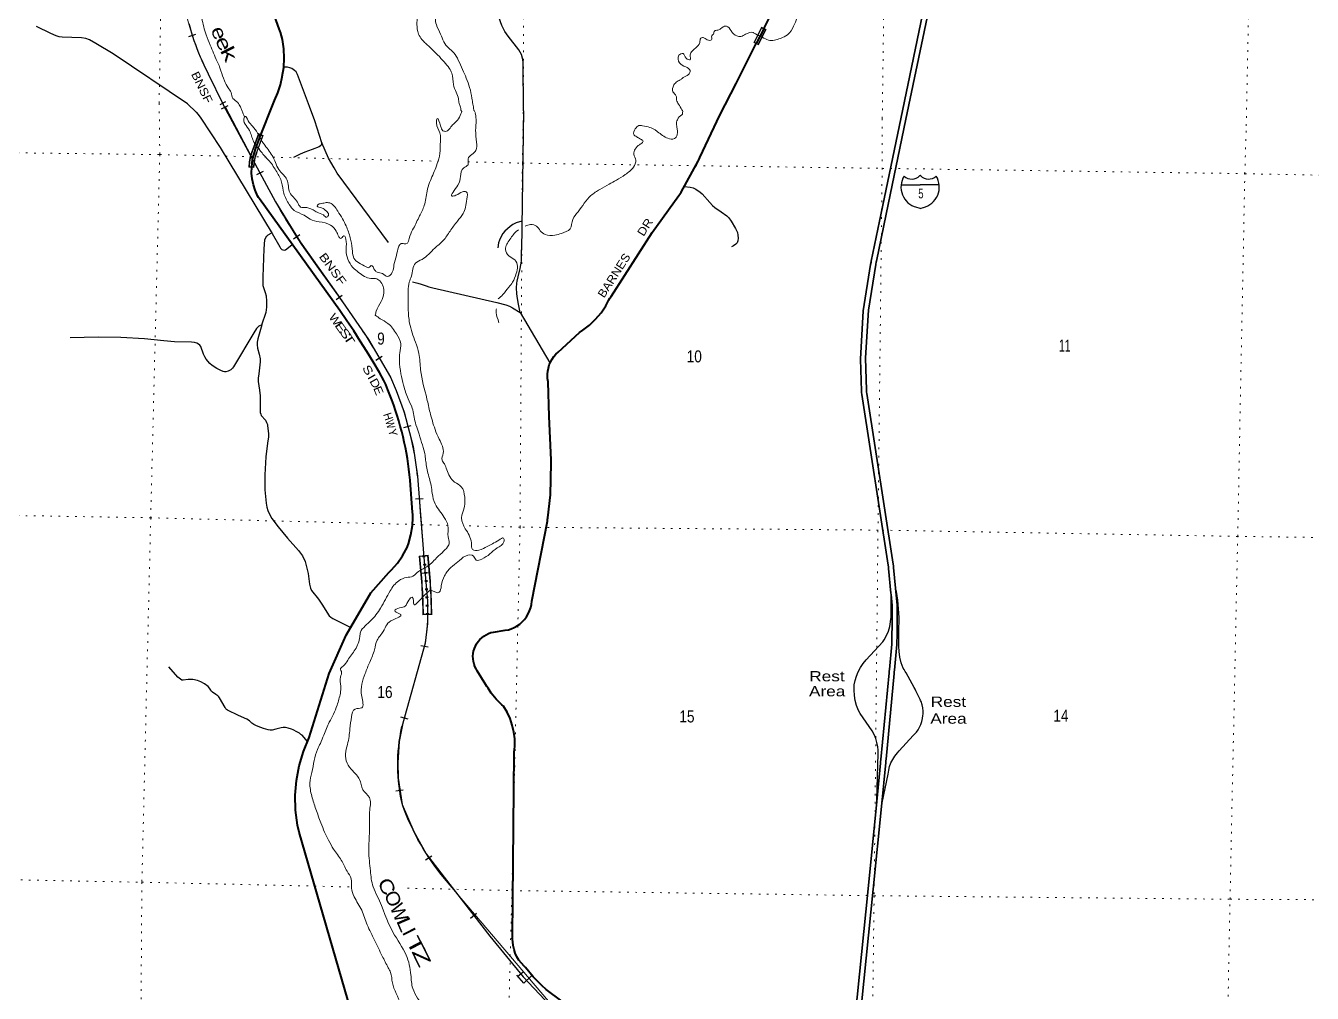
# Model space of a CAD drawing. Header units: feet. Extents: x -509309 to -252658, y -547785 to -360805.
# Drawn here: x -494985 to -476222, y -419790 to -405679 of the extents above; entities that cross this region are included whole.
import ezdxf
from ezdxf.enums import TextEntityAlignment as Align

# ---------------------------------------------------------------- set-up
doc = ezdxf.new("R2010")
doc.units = ezdxf.units.FT
doc.header["$LTSCALE"] = 80
doc.linetypes.add('DOTTED', pattern=[1.5, 0.3, -1.2])
for name, color, linetype, lineweight in [('15', 7, 'Continuous', 25), ('18', 7, 'Continuous', 35), ('19', 7, 'Continuous', 25), ('26', 7, 'Continuous', 40), ('27', 7, 'Continuous', 13), ('29', 7, 'Continuous', 25), ('34', 7, 'Continuous', 25), ('39', 7, 'Continuous', 13), ('61', 7, 'Continuous', 13), ('7', 7, 'DOTTED', 13)]:
    doc.layers.add(name, color=color, linetype=linetype, lineweight=lineweight)
doc.layers.add('41', color=7, linetype='Continuous')
doc.layers.add('45', color=7, linetype='Continuous')

msp = doc.modelspace()

# ---------------------------------------------------------------- linework, layer by layer
at = {"layer": '15'}
for p, q in [((-481944.32, -407865.55), (-481941.42, -407862.64)), ((-481938.25, -407865.02), (-481941.68, -407862.64)), ((-482217.03, -407997.02), (-481940.62, -407997.02)), ((-481940.62, -408342.6), (-482004.51, -408324.64)), ((-481941.15, -408342.86), (-481877.52, -408324.12))]:
    msp.add_line(p, q, dxfattribs=at)
msp.add_lwpolyline([(-481665.26, -407997.02), (-481941.15, -407997.02), (-481940.62, -407997.02)], dxfattribs=at)
for centre, radius, start, end in [((-481914.4, -408032.12), 306.13, 148.44444, 254.43373), ((-482063, -407749.52), 165.66, 227.34245, 315.81146), ((-481819.31, -407749.52), 165.66, 224.18834, 312.69457), ((-481967.91, -408032.12), 306.13, 283.08081, 31.62484)]:
    msp.add_arc(centre, radius, start, end, dxfattribs=at)
at = {"layer": '18'}
for p, q in [((-482225.12, -407037.55), (-481375.62, -402967.87)), ((-482148.18, -407039.16), (-481333.38, -403132.72)), ((-482365.02, -413972.47), (-482366.55, -413956.71))]:
    msp.add_line(p, q, dxfattribs=at)
for points in [[(-482366.55, -413956.71), (-482401.77, -413594.02), (-482404.19, -413569.13), (-482408.08, -413544.02), (-482793.01, -411056.84), (-482797.12, -411030.28), (-482797.88, -411006.84), (-482812.91, -410542.33), (-482773.14, -409835.72), (-482663.78, -409162.13), (-482657.85, -409125.61), (-482655.09, -409112.13), (-482511.53, -408411.01), (-482225.12, -407037.55)], [(-482298.75, -413880.02), (-482327.63, -413582.71), (-482330.05, -413557.79), (-482333.93, -413532.71), (-482718.99, -411044.71), (-482722.55, -411021.74), (-482723.38, -410994.71), (-482737.82, -410524.7), (-482696.62, -409826.03), (-482587.01, -409162.15), (-482580.3, -409121.5), (-482578.39, -409112.15), (-482437.97, -408425.69), (-482148.18, -407039.16)], [(-482505.53, -417063.78), (-482442.85, -416425.5), (-482440.59, -416400.5), (-482438.22, -416375.5), (-482320.08, -415128.23), (-482318.02, -415103.23), (-482315.59, -415078.23), (-482279.09, -414702.91), (-482277.86, -414547.4), (-482274.56, -414129.06), (-482298.75, -413880.02)], [(-482574.08, -416995.34), (-482518.79, -416432.58), (-482517.17, -416416.12), (-482514.02, -416382.58), (-482395.13, -415118.31), (-482392.78, -415093.31), (-482389.94, -415068.31), (-482353.96, -414698.4), (-482350.83, -414302.77), (-482349.49, -414132.39), (-482365.02, -413972.47)], [(-483883.45, -424806.56), (-483541.32, -424145.35), (-483528.28, -424120.15), (-483517.56, -424095.35), (-483371.32, -423752.51), (-483254.49, -423372.78), (-483183.2, -423009.41), (-483178.06, -422983.2), (-483175.64, -422959.41), (-482698.81, -418264.81), (-482574.08, -416995.34)], [(-483805.18, -424818.5), (-483474.34, -424179.1), (-483461.14, -424153.6), (-483450.53, -424129.1), (-483300.89, -423778.29), (-483181.75, -423391.05), (-483108.65, -423018.48), (-483103.68, -422993.18), (-483101.17, -422968.48), (-482624.27, -418273.11), (-482505.53, -417063.78)]]:
    msp.add_lwpolyline(points, dxfattribs=at)
at = {"layer": '19'}
for points in [[(-482505.53, -417063.78), (-482495.08, -417013.78), (-482408.11, -416594.66), (-482400.04, -416538.5), (-482386.14, -416483.49), (-482366.57, -416430.23), (-482341.54, -416379.32), (-482311.32, -416331.29), (-482291.92, -416306.62), (-482271.71, -416281.63), (-482248.74, -416256.62), (-482040.7, -416030.12), (-482014.69, -416001.81), (-481995.78, -415980.12), (-481971.81, -415948.26), (-481948.76, -415909.79), (-481929.85, -415869.13), (-481915.29, -415826.71), (-481905.25, -415783), (-481899.83, -415738.49), (-481898.6, -415720.62), (-481898.76, -415673.7), (-481903.83, -415627.05), (-481913.75, -415581.19), (-481928.4, -415536.62), (-481936.4, -415518.83), (-481942.96, -415504.24), (-481960.03, -415468.83), (-482003.66, -415378.35), (-482014.58, -415355.69), (-482029.73, -415328.35), (-482145.76, -415118.99), (-482158.7, -415095.65), (-482176.37, -415068.99), (-482189.14, -415049.72), (-482217.76, -414970.23), (-482237.92, -414888.19), (-482249.39, -414804.48), (-482251.75, -414729.7), (-482251.68, -414720.26), (-482252.28, -414679.7), (-482253.88, -414572.4), (-482252.69, -414546.84), (-482252.33, -414522.4), (-482246.24, -414307.86), (-482265.58, -414055.1), (-482285.78, -413930.02), (-482298.75, -413880.02)], [(-482574.08, -416995.34), (-482573.24, -416965.63), (-482554.08, -416293.33), (-482553.37, -416268.48), (-482554.87, -416243.33), (-482559.07, -416195.36), (-482570.89, -416134.52), (-482589.01, -416075.25), (-482613.22, -416018.19), (-482643.27, -415963.99), (-482817.03, -415708.98), (-482839.06, -415664.61), (-482866.98, -415593.59), (-482887.32, -415520.04), (-482899.87, -415444.77), (-482904.47, -415368.6), (-482901.09, -415292.37), (-482889.47, -415230.73), (-482869.9, -415164.16), (-482843.47, -415100), (-482810.48, -415038.95), (-482771.29, -414981.69), (-482726.33, -414928.84), (-482484.83, -414666.01), (-482464.23, -414634.49), (-482430.78, -414573.02), (-482403.94, -414508.4), (-482384.01, -414441.32), (-482371.19, -414372.53), (-482367.63, -414327.77), (-482365.05, -414309.04), (-482365.02, -414277.77), (-482365.02, -413972.47)], [(-482365.02, -413972.47), (-482365.02, -413956.71), (-482366.55, -413956.71)]]:
    msp.add_lwpolyline(points, dxfattribs=at)
at = {"layer": '26'}
for p, q in [((-484217.71, -405714.97), (-481894.67, -401111.25)), ((-484217.71, -405714.97), (-484330.93, -405939.34)), ((-491575.8, -408203.83), (-491590.42, -408184.05))]:
    msp.add_line(p, q, dxfattribs=at)
for points in [[(-491387.69, -406843.62), (-491367.76, -406791.52), (-491356.96, -406770.79), (-491307.29, -406658.92), (-491269.59, -406542.48), (-491244.26, -406422.73), (-491243.82, -406420.69), (-491221.91, -406286.42), (-491214.16, -406150.59), (-491220.64, -406014.69), (-491241.3, -405880.22), (-491269.87, -405771.59), (-491272.81, -405760.4), (-491287, -405721.59), (-491439.91, -405303.11)], [(-484863.49, -406982.09), (-484625.46, -406523.03), (-484330.93, -405939.34)], [(-491689.54, -407741.45), (-491678.51, -407623.59), (-491628.6, -407463.26), (-491555.05, -407268.77), (-491387.69, -406843.62)], [(-487371.1, -412856.31), (-487332.55, -412521.39), (-487321.65, -412058.59), (-487321.07, -412033.92), (-487322.21, -412008.59), (-487350.82, -411375.84), (-487366.28, -410871.95), (-487370.92, -410846.95), (-487373.79, -410821.95), (-487375.26, -410809.21), (-487376.16, -410762.82), (-487372.2, -410716.6), (-487363.43, -410671.04), (-487349.95, -410626.64), (-487331.9, -410583.9), (-487309.48, -410543.28), (-487282.94, -410505.23), (-487252.56, -410470.16), (-487218.69, -410438.46), (-486908.22, -410151.89), (-486859.18, -410119.31), (-486762.24, -410043.48), (-486673.76, -409957.94), (-486594.71, -409863.62), (-486525.95, -409761.55), (-486481.51, -409677.86), (-486468.23, -409652.86), (-486448.48, -409627.86), (-485848.13, -408692.08), (-485459.4, -408155.42), (-485444.65, -408135.05), (-485428.34, -408105.42), (-485178.83, -407652.21), (-485169.43, -407635.14), (-485154.01, -407602.21), (-484863.49, -406982.09)], [(-491590.71, -408185.5), (-491605.33, -408157.47), (-491639.48, -408078.73), (-491665.2, -407996.84), (-491682.23, -407912.72), (-491690.37, -407827.28), (-491689.54, -407741.45)], [(-490200.73, -420187), (-490999.48, -417442.25), (-491021.75, -417336.71), (-491049.92, -417120.67), (-491055.35, -416902.88), (-491037.99, -416685.7), (-490998.02, -416471.53), (-490935.88, -416262.72), (-490852.26, -416061.54), (-490561.8, -415125.59), (-490309.85, -414567.91), (-489954.42, -413949.47), (-489689.73, -413653.29), (-489649.67, -413613.85), (-489564.05, -413515.86), (-489489.14, -413409.47), (-489441.95, -413324.85), (-489421.91, -413288.92), (-489416.92, -413274.85), (-489402.97, -413235.5), (-489367.13, -413102.16), (-489345.42, -412965.8), (-489339.56, -412855.8), (-489338.37, -412833.35), (-489340.65, -412805.8), (-489343.17, -412775.25), (-489376.98, -412311.39), (-489377.72, -412308.84), (-489386.18, -412226.95), (-489395.95, -412147.5), (-489406.95, -412067.72), (-489419.62, -411988.6), (-489433.36, -411909.17), (-489448.31, -411830.66), (-489464.82, -411752.19), (-489483.11, -411674.05), (-489502.26, -411596.09), (-489523, -411518.14), (-489544.82, -411441.13), (-489567.98, -411364.63), (-489593.1, -411288.11), (-489618.98, -411212.11), (-489646.08, -411136.88), (-489675.16, -411061.66), (-489705.02, -410986.95), (-489735.89, -410913.41), (-489762.39, -410854.14), (-489763.78, -410852.54), (-489828.23, -410737.39), (-489917.49, -410582.84), (-490009.5, -410429.86), (-490105.56, -410278.3), (-490202.76, -410128.59), (-490302.62, -409980.53), (-490406.57, -409833.87), (-491575.06, -408205.43)], [(-486749.41, -420215.2), (-487394.59, -419733.12), (-487460.15, -419677.22), (-487585.2, -419552.54), (-487696.53, -419415.47), (-487718.27, -419395.47), (-487757.31, -419353.36), (-487791.73, -419307.4), (-487821.16, -419258.1), (-487845.28, -419205.99), (-487863.82, -419151.65), (-487876.58, -419095.66), (-487883.41, -419038.65), (-487883.88, -419006.24), (-487884.22, -418983.4), (-487883.97, -418956.24), (-487860.16, -416289.76), (-487859.93, -416264.05), (-487857.93, -416239.76), (-487853.24, -416182.72), (-487854.52, -416081.02), (-487866.42, -415980.02), (-487888.82, -415880.81), (-487921.46, -415784.49), (-487963.99, -415692.11), (-488015.95, -415604.68), (-488043.31, -415581.07), (-488124.94, -415500.17), (-488197.68, -415411.19), (-488242.99, -415342.11), (-488260.78, -415317.11), (-488276.07, -415292.11), (-488401.32, -415087.34), (-488417.74, -415060.25), (-488434.49, -415025.52), (-488447.53, -414989.23), (-488456.7, -414951.78), (-488461.9, -414913.57), (-488463.08, -414875.03), (-488460.23, -414836.58), (-488453.37, -414798.63), (-488442.58, -414761.61), (-488427.99, -414725.92), (-488409.74, -414691.95), (-488388.04, -414660.08), (-488363.13, -414630.64), (-488335.28, -414603.98), (-488304.79, -414580.37), (-488272, -414560.07), (-488237.27, -414543.32), (-488200.98, -414530.29), (-488163.53, -414521.12), (-487993.06, -414495.45), (-487946.19, -414488.4), (-487943.06, -414487.56), (-487905.58, -414475.79), (-487861.08, -414456.49), (-487818.83, -414432.66), (-487779.32, -414404.53), (-487742.95, -414372.43), (-487710.14, -414336.71), (-487681.25, -414297.75), (-487656.59, -414255.98), (-487636.42, -414211.87), (-487620.98, -414165.89), (-487610.43, -414118.54), (-487604.89, -414070.36), (-487374.2, -412906.31), (-487373.98, -412881.31), (-487371.1, -412856.31)]]:
    msp.add_lwpolyline(points, dxfattribs=at)
at = {"layer": '29'}
for p, q in [((-487724.49, -406921.6), (-487754.22, -408949.73)), ((-487773.05, -409859.69), (-487342.23, -410592.87))]:
    msp.add_line(p, q, dxfattribs=at)
for points in [[(-487724.49, -406921.6), (-487729.72, -406202.93), (-487738.06, -406149.8), (-487756.8, -406097.72), (-487796.36, -406027.93), (-487948.38, -405828.96), (-487996.27, -405761.26), (-488040, -405674.8), (-488087.89, -405552.92), (-488454.39, -404402.91), (-488468.97, -404340.4), (-488483.54, -404254.98), (-488496.04, -404077.91), (-488496.04, -403519.57), (-488504.37, -402619.56), (-488489.79, -402420.59), (-488454.39, -402186.22), (-488414.83, -401991.42), (-488400.25, -401927.88), (-488387.76, -401894.55), (-488354.44, -401821.62), (-488337.78, -401761.22), (-488329.45, -401677.88), (-488312.79, -401386.21)], [(-493962.73, -405935.88), (-494055.98, -405885.22), (-494110.12, -405866.47), (-494172.59, -405856.06), (-494455.8, -405847.72), (-494497.44, -405839.39), (-494543.25, -405826.89), (-494618.22, -405793.55), (-494830.62, -405689.39)], [(-492626.68, -406817.12), (-493711.51, -406088.78), (-493962.73, -405935.88)], [(-490845.26, -406855.2), (-491019.88, -406390.44), (-491042.79, -406352.94), (-491063.61, -406330.02), (-491103.17, -406302.94), (-491132.33, -406292.52), (-491169.81, -406282.1), (-491221.87, -406284.18)], [(-492627.4, -406817.1), (-492499.58, -406938.87), (-492468.41, -406975.57), (-492433.56, -407026.94), (-492151.1, -407456.25), (-491391.79, -408711.17)], [(-490666.5, -407385.49), (-490770.04, -407067.3), (-490845.26, -406855.2)], [(-490666.5, -407385.49), (-490676.5, -407421.39), (-490685.67, -407432.4), (-490704.01, -407443.41), (-490810.39, -407481.94), (-490916.77, -407520.46), (-490982.8, -407549.82), (-491078.17, -407601.19)], [(-489696.41, -408841.04), (-490443.57, -407826.86), (-490489.43, -407753.47), (-490568.29, -407610.36), (-490666.5, -407385.49)], [(-485377.39, -408022.63), (-485295.15, -408032.33), (-485252.97, -408043.34), (-485214.45, -408061.69), (-485150.26, -408103.89), (-485119.08, -408129.57), (-485009.03, -408256.17), (-484968.68, -408302.03), (-484933.83, -408331.39), (-484843.96, -408393.77), (-484761.42, -408452.48), (-484730.24, -408481.83), (-484695.39, -408531.37), (-484633.03, -408637.78), (-484605.52, -408696.49), (-484598.19, -408733.19), (-484594.52, -408779.05), (-484600.02, -408813.91), (-484611.03, -408843.27), (-484631.2, -408863.45), (-484664.21, -408889.14), (-484693.56, -408901.98)], [(-487750.53, -408530.45), (-487831.74, -408553.39), (-487879.43, -408577.24), (-487921.61, -408606.59), (-487996.81, -408674.48), (-488026.16, -408709.34), (-488061.01, -408771.72), (-488075.68, -408808.41), (-488088.52, -408845.1), (-488101.36, -408920.33)], [(-491541.56, -410040.9), (-491480.75, -409856.02), (-491473.42, -409826.66), (-491469.75, -409780.79), (-491469.74, -409690.89), (-491475.25, -409624.84), (-491488.09, -409573.47), (-491521.1, -409474.4), (-491524.77, -409428.53), (-491521.1, -409342.3), (-491510.09, -408931.33), (-491497.25, -408802.9), (-491484.42, -408766.21), (-491469.74, -408747.86), (-491447.73, -408729.51), (-491403.72, -408703.83)], [(-491391.79, -408711.17), (-491280.84, -408904.72), (-491269.83, -408923.99), (-491248.35, -408944.4), (-491235.89, -408949.41), (-491216.64, -408950.32), (-491199.22, -408945.08), (-491178.13, -408934.08), (-491099.26, -408871.7)], [(-487773.05, -409859.69), (-487798.73, -409738.6), (-487813.4, -409657.88), (-487820.74, -409589.99), (-487826.24, -409503.76), (-487820.74, -409434.04), (-487817.07, -409404.69), (-487802.4, -409338.64), (-487773.05, -409217.55), (-487763.88, -409168.01), (-487756.54, -409105.63), (-487753.9, -408947.67)], [(-489345.07, -409415.45), (-489266.03, -409432.21), (-489220.18, -409446.89), (-489146.81, -409474.41), (-489106.46, -409487.25), (-489047.77, -409501.93), (-488116.04, -409716.59), (-487982.14, -409751.45), (-487928.96, -409769.79), (-487884.94, -409791.81), (-487773.05, -409859.69)], [(-491541.56, -410040.9), (-491585.28, -410062.41), (-491601.81, -410074.34), (-491620.13, -410095.44), (-491660.5, -410158.74), (-491954.86, -410653.19), (-491968.63, -410672.45), (-491994.3, -410697.22), (-492014.47, -410709.15), (-492034.66, -410716.48), (-492068.58, -410724.74), (-492087.84, -410724.74), (-492108.02, -410720.15), (-492141.03, -410708.23), (-492196.06, -410679.79), (-492267.58, -410634.84), (-492302.44, -410602.73), (-492353.79, -410544.02), (-492375.8, -410510.08), (-492394.15, -410470.63), (-492433.58, -410357.8), (-492445.5, -410338.54), (-492463.84, -410321.11), (-492489.52, -410309.18), (-492523.45, -410300.01), (-492570.22, -410294.5), (-492816, -410287.16), (-492970.06, -410272.49), (-493252.52, -410243.13), (-493597.33, -410224.78), (-493931.14, -410221.12), (-494338.32, -410228.45)], [(-491541.56, -410040.9), (-491599.04, -410244.96), (-491608.21, -410292.67), (-491608.21, -410333.03), (-491604.54, -410380.73), (-491582.53, -410468.8), (-491564.19, -410538.51), (-491564.19, -410578.88), (-491586.2, -410755.01), (-491593.54, -410821.06), (-491593.54, -410865.09), (-491575.19, -410993.52), (-491564.19, -411074.25), (-491567.86, -411276.07), (-491565.1, -411317.34), (-491558.68, -411345.78), (-491549.52, -411364.13), (-491490.82, -411433.85), (-491472.48, -411464.12), (-491461.48, -411496.23), (-491457.81, -411516.41), (-491445.89, -411625.57), (-491446.81, -411672.36), (-491457.81, -411767.76), (-491483.49, -411965.91), (-491498.16, -412226.44), (-491498.16, -412446.6)], [(-491498.16, -412446.6), (-491480.74, -412643.83), (-491467.9, -412700.71), (-491453.23, -412748.41), (-491422.05, -412819.96), (-491398.2, -412863.99), (-491304.67, -412988.75), (-491168.94, -413153.87), (-491007.54, -413333.67), (-490948.85, -413410.73), (-490912.16, -413491.46), (-490888.32, -413568.52), (-490868.15, -413667.59), (-490846.14, -413825.37), (-490831.47, -413882.25), (-490816.79, -413913.44), (-490717.75, -414041.86), (-490659.06, -414129.93), (-490571.02, -414269.37), (-490558.19, -414285.89), (-490536.18, -414306.07), (-490508.66, -414324.41), (-490246.39, -414457.49)], [(-490875.02, -416116.3), (-490956.2, -416027.93), (-490970.87, -416014.17), (-490993.8, -415997.66), (-491030.48, -415974.73), (-491084.58, -415948.12), (-491109.35, -415938.03), (-491156.12, -415923.36), (-491196.47, -415916.02), (-491231.31, -415915.1), (-491258.83, -415918.77), (-491337.69, -415937.11), (-491392.73, -415950.87), (-491422.06, -415951.79), (-491449.59, -415947.2), (-491517.44, -415926.11), (-491595.4, -415901.34), (-491631.15, -415885.74), (-491657.76, -415870.15), (-491686.18, -415849.05), (-491723.79, -415816.94), (-491759.54, -415794.01), (-491880.59, -415738.97), (-492042, -415661.91), (-492055.77, -415651.82), (-492064.94, -415641.73), (-492078.68, -415621.55), (-492159.38, -415482.11), (-492169.47, -415468.35), (-492185.06, -415452.76), (-492214.4, -415430.74), (-492263.93, -415398.63), (-492275.85, -415386.71), (-492287.77, -415368.36), (-492306.12, -415338.09), (-492324.45, -415316.99), (-492375.81, -415278.46), (-492430.83, -415247.27), (-492480.35, -415228.92), (-492548.21, -415214.24), (-492573.89, -415212.41), (-492614.24, -415214.24), (-492687.61, -415221.58), (-492707.78, -415221.59), (-492727.96, -415210.57), (-492748.13, -415195.9), (-492768.31, -415177.55), (-492900.37, -415027.1)], [(-487604.42, -419531.05), (-487720.27, -419641.6), (-487824.58, -419525.54)]]:
    msp.add_lwpolyline(points, dxfattribs=at)
at = {"layer": '34'}
for p, q in [((-492608.18, -405835.6), (-492502.69, -405802.33)), ((-492150.7, -406827.31), (-492066.26, -406786.03)), ((-492130.65, -406893), (-492032.71, -406841.59)), ((-491617.43, -407849.93), (-491519.49, -407798.52)), ((-491081.88, -408784.42), (-490989.52, -408723.57)), ((-490458.11, -409672.13), (-490368.36, -409607.48)), ((-489881.09, -410556.61), (-489786.31, -410499.59)), ((-489473.11, -411538.86), (-489366.22, -411510.42)), ((-489300.51, -412580.6), (-489190.14, -412573.31)), ((-489216.84, -413664.03), (-489106.6, -413654.93)), ((-489224.02, -414717.01), (-489115.45, -414738.2)), ((-489518.8, -415757.06), (-489412.44, -415787.44)), ((-489589.7, -416839.9), (-489480.44, -416822.69)), ((-489155.02, -417846.39), (-489062.85, -417785.24)), ((-488497.28, -418695.37), (-488413.05, -418623.68)), ((-487812.65, -419547.85), (-487728.41, -419476.17))]:
    msp.add_line(p, q, dxfattribs=at)
at = {"layer": '34', "lineweight": 13}
for p, q in [((-492325.35, -406380.09), (-492103.6, -406833.74)), ((-492325.35, -406380.09), (-492103.6, -406833.74)), ((-492072.92, -406861.49), (-491430.9, -408084.55)), ((-490740.23, -409184.43), (-490401.51, -409654.71)), ((-489247.9, -413412.82), (-489118.1, -413399.08)), ((-489238.54, -413419.87), (-489125.17, -413407.87)), ((-489193.87, -414270.5), (-489063.36, -414268.11)), ((-489071.48, -414260.26), (-489185.46, -414262.34)), ((-489182.94, -414785.34), (-489501.58, -415901.09)), ((-488883.32, -418117.46), (-486832.21, -420527.67))]:
    msp.add_line(p, q, dxfattribs=at)
at = {"layer": '34'}
for points in [[(-492606.8, -405646.12), (-492589.65, -405707.8), (-492571.7, -405769.73), (-492552.37, -405831.02), (-492532.01, -405891.78), (-492510.5, -405952.7), (-492488.04, -406012.7), (-492464.83, -406072.59), (-492440.19, -406132.2), (-492414.58, -406190.92), (-492387.89, -406249.43), (-492360.53, -406307.46), (-492331.71, -406365.24), (-492324.36, -406379.6), (-492105.65, -406828.03)], [(-492104.49, -406830.44), (-491340.46, -408248.69), (-490984.23, -408831.84), (-490462.48, -409566.18), (-489987.51, -410252.51), (-489664.86, -410802.06), (-489580.9, -410998.84), (-489466.95, -411313.2), (-489337.41, -411814.75), (-489271.45, -412246.72), (-489187.49, -413307.42), (-489152.71, -413741.78), (-489125.12, -414068.15), (-489125.12, -414399.31), (-489158.7, -414682.48), (-489483.74, -415848.77), (-489541.32, -416117.54), (-489560.5, -416422.31), (-489555.7, -416655.09), (-489496.93, -417036.65), (-489326.61, -417432.61), (-489145.49, -417756.59), (-488716.1, -418310.93), (-488217.14, -418958.87), (-487732.58, -419549.21), (-486858.19, -420473.1)]]:
    msp.add_lwpolyline(points, dxfattribs=at)
at = {"layer": '34', "lineweight": 13}
msp.add_lwpolyline([(-489268.8, -412249.04), (-489234.57, -412767.18), (-489126.67, -414074.31)], dxfattribs=at)
for centre, radius, start, end in [((-489048.02, -404697.03), 3684.24, 189.93, 207.18253), ((-489048.02, -404697.03), 3684.24, 189.93, 207.18253), ((-483959.6, -404151.31), 8443.38, 207.76443, 216.59449), ((-498739.42, -415800.19), 10357.8, 28.93111, 36.41965), ((-493956.54, -412740.68), 4707.88, 6.04109, 24.41275), ((-498089.07, -414400.37), 8896.68, 0.83811, 6.37099), ((-498089.07, -414400.37), 8904.68, 0.88817, 6.32172), ((-498089.07, -414400.37), 9018.68, 0.89021, 6.31819), ((-498089.07, -414400.37), 9026.68, 0.83811, 6.37099), ((-492000.83, -414204.59), 2877.11, 348.35481, 2.59542), ((-487025.19, -416455.44), 2539.64, 167.39039, 193.68291), ((-486139.35, -415838.58), 3566.89, 199.92589, 219.70978)]:
    msp.add_arc(centre, radius, start, end, dxfattribs=at)
at = {"layer": '34', "linetype": 'DOTTED', "lineweight": 100}
msp.add_arc((-498089.07, -414400.37), 8963.91, 0.83811, 6.37099, dxfattribs=at)
at = {"layer": '39'}
for points in [[(-488448.07, -406906.19), (-488465.39, -406820.61), (-488477.36, -406735.9), (-488511.64, -406578.29), (-488560.5, -406442.43), (-488615.68, -406318.48), (-488676.59, -406182.32), (-488742.14, -406072.18), (-488820.72, -406001.91), (-488888.78, -405911.81), (-488934.27, -405802.16), (-488997.13, -405663.94), (-489012.87, -405569.09), (-488999.83, -405446.81), (-488968.93, -405333.01), (-488930.64, -405245.52), (-488883.89, -405140.14), (-488833.96, -405069.01), (-488782.23, -405088.37), (-488723.72, -405158.15), (-488634.41, -405200.54), (-488595.73, -405096.97), (-488593.81, -405018.64), (-488590.65, -404890.08), (-488582, -404701.37), (-488579.47, -404516.53), (-488586.4, -404389.74), (-488577.72, -404281.42), (-488619.08, -404085.44), (-488633.74, -403946.4), (-488628.61, -403737.51), (-488613.69, -403538.9), (-488643.31, -403355.27), (-488652.05, -403220.4), (-488660.39, -403069.45), (-488643.04, -402935.22), (-488642.71, -402758.36), (-488623.46, -402628.19), (-488620.69, -402515.71), (-488603.15, -402373.44), (-488572.18, -402175.22), (-488527.27, -401981.37), (-488485.64, -401839.7), (-488435.75, -401688.17), (-488432.74, -401565.64), (-488417.78, -401365.03), (-488403.45, -401190.52), (-488395.87, -400963.59), (-488362.18, -400817.7), (-488368.66, -400672.83), (-488350.06, -400405.98), (-488330.75, -400273.8), (-488331.81, -400153.19), (-488371.96, -399989.4), (-488414.31, -399833.6), (-488437.14, -399700.39), (-488497.94, -399560.22), (-488523.56, -399459.1), (-488567.2, -399355.52), (-488567.18, -399273.12), (-488592.9, -399176.01), (-488673.44, -399103.69), (-488699.51, -399020.64), (-488711.63, -398941.96), (-488744.69, -398816.54), (-488773.89, -398697.24), (-488775.5, -398435.92), (-488797.74, -398278.61), (-488780.73, -398158.43), (-488800.29, -398055.45), (-488791.71, -397951.15), (-488767.42, -397861.3), (-488768.86, -397756.75), (-488754.89, -397596.31), (-488769.72, -397382.9), (-488771.99, -397230.09), (-488764.33, -397081.55), (-488777.46, -396880.24), (-488794.71, -396765.26), (-488843.61, -396549), (-488851.19, -396285.53), (-488821.84, -396071.19), (-488825.82, -395906.29), (-488826.14, -395755.54), (-488789.3, -395563.5), (-488738.17, -395361.76), (-488635.71, -395195.45), (-488554.89, -395092.92), (-488449.85, -394984.96), (-488352.99, -394882.83), (-488274.67, -394800.34), (-488193.97, -394784.23), (-488077.15, -394769.01), (-487957.01, -394782.01), (-487926.57, -394768.69), (-488001.33, -394706.56), (-488064.31, -394654.77)], [(-489144.28, -398328.38), (-489130.12, -398487.5), (-489114.77, -398598.42), (-489090.46, -398671.38), (-489077.07, -398780.24), (-489046.61, -398929.71), (-488978.85, -399031.87), (-488934.63, -399111.34), (-488873.53, -399239.46), (-488823.48, -399327.12), (-488775.69, -399424.76), (-488744.39, -399540.09), (-488722.92, -399647.14), (-488704.26, -399786.28), (-488711.42, -399914.74), (-488708.08, -400105.76), (-488710.47, -400284.57), (-488737.17, -400472.84), (-488752.57, -400609.14), (-488761.2, -400715.45), (-488776.29, -400839.69), (-488793.12, -401034.23), (-488837.8, -401300.44), (-488855.44, -401446.73), (-488854.69, -401579.4), (-488863.33, -401768.11), (-488860.32, -401890.79), (-488857.74, -401949.14), (-488846.89, -401997.64), (-488857.33, -402095.86), (-488874.23, -402212.02), (-488895.3, -402334.1), (-488910.54, -402464.37), (-488932.84, -402636.67), (-488940.11, -402769.14), (-488937.2, -402895.83), (-488942.16, -403016.3), (-488943.31, -403144.91), (-488941.4, -403394.18), (-488938.89, -403536.94), (-488944.29, -403675.48), (-488927.48, -403808.55), (-488886.37, -404014.56), (-488876.76, -404195.69), (-488874.39, -404344.47), (-488881.16, -404456.86), (-488882.12, -404577.43), (-488878.42, -404671.98), (-488929.63, -404795.33), (-488956.02, -404889.15), (-488977.14, -405013.24), (-489024.63, -405148.74), (-489139.82, -405342.88), (-489202.43, -405439.82), (-489269.2, -405542.7), (-489279.35, -405628.87), (-489268.56, -405761.79), (-489255.45, -405800.3), (-489207.16, -405877.86), (-489097.42, -405987.07), (-488977.78, -406102.57), (-488881.98, -406207.42), (-488807.96, -406299.68), (-488771.56, -406370.92), (-488747.51, -406536.32), (-488706.13, -406649.89), (-488674.29, -406743.13), (-488663.93, -406811.71), (-488643.19, -406866.49), (-488641.12, -406901.96)], [(-493888.21, -402328.02), (-493793.28, -402386.62), (-493636.56, -402545.23), (-493517.37, -402678.8), (-493392.51, -402826.58), (-493250.46, -402928.55), (-493110.27, -403024.45), (-492910.91, -403081.6), (-492722.22, -403164.62), (-492576.73, -403208.39), (-492386.86, -403243.21), (-492170.03, -403324.91), (-492007.52, -403411.3), (-491776.65, -403493.35), (-491605.62, -403559.86), (-491474.2, -403685.69), (-491456.01, -403762.51), (-491421.32, -403821.65), (-491409.5, -403912.38), (-491479.29, -403974.98), (-491566.9, -404027.09), (-491677.08, -404098.75), (-491767.14, -404168.9), (-491843.2, -404241.39), (-491915.59, -404328.05), (-491973.21, -404384.92), (-492042.81, -404439.48), (-492097.23, -404448.2), (-492164.31, -404400.32), (-492237.27, -404346.27), (-492301.47, -404344.69), (-492353.84, -404351.45), (-492390.3, -404364.62), (-492443.5, -404405.52), (-492490.69, -404446.57), (-492520.9, -404532.25), (-492517.89, -404654.93), (-492503.73, -404814.05), (-492485.85, -404985.33), (-492453.03, -405120.79), (-492439.07, -405287.96), (-492444.38, -405422.49), (-492417.88, -405569.86), (-492355.58, -405812.57), (-492294.98, -405960.78), (-492194.4, -406198.4), (-492158.25, -406279.68), (-492137.61, -406338.48), (-492086.89, -406480.41), (-492033.23, -406584.23), (-491990.76, -406653.61), (-491962.73, -406738.71), (-491893.94, -406798.69), (-491873.24, -406833.03)], [(-481612.68, -403622.31), (-481650.7, -403603.43), (-481877.13, -403585.81), (-482013.22, -403568.4), (-482145.01, -403539.03), (-482281.55, -403539.7), (-482351.64, -403614.35), (-482444.43, -403632.17), (-482532.52, -403621.97), (-482642.89, -403701.66), (-482754.13, -403735.1), (-482768.63, -403835.24), (-482670.83, -403940.14), (-482613.59, -404062.14), (-482681.73, -404138.85), (-482812.72, -404077.35), (-482904.2, -404123.34), (-482922.17, -404201.28), (-483023.53, -404241), (-483081.34, -404305.9), (-483055.28, -404471.35), (-483043.13, -404630.43), (-483014.91, -404707.5), (-482992.46, -404774.37), (-483142.46, -404832.99), (-483288.44, -404809.31), (-483333.96, -404864.47), (-483230.86, -404917.24), (-483197.1, -404932.14), (-483180.81, -405004.9), (-483315.05, -404993.56), (-483350.69, -405054.99), (-483337.25, -405161.84), (-483385.52, -405247.08), (-483470.58, -405277.15), (-483456.35, -405351.86), (-483367.24, -405402.29), (-483410.04, -405509.77), (-483491.46, -405473.6), (-483609, -405436.55), (-483694.06, -405466.61), (-483738.72, -405568.02), (-483785.77, -405685.45), (-483875.15, -405809.87), (-483978.86, -405863.6), (-484152.16, -405889.49), (-484243.47, -405847.05), (-484245.68, -405845.91)], [(-484487.32, -405802.87), (-484556.32, -405833.33), (-484663.83, -405796.52), (-484696.91, -405753.51), (-484765.51, -405685.49), (-484795.65, -405686.76), (-484846.65, -405719.68), (-484889.38, -405742.75), (-484941.89, -405755.53), (-484955.02, -405799.42), (-484979.74, -405824.94), (-484983.22, -405885.15), (-485011.51, -405892.5), (-485075.07, -405864.81), (-485116.91, -405851.72), (-485139.23, -405861.22), (-485154.76, -405921.13), (-485217.07, -406006.03), (-485266.31, -406049.03), (-485293.77, -406104.64), (-485295.5, -406174.94), (-485353.15, -406151.41), (-485399.67, -406083.95), (-485458.5, -406108.63), (-485449.22, -406221.41), (-485360.31, -406279.87), (-485297.34, -406331.66), (-485318.89, -406391.43), (-485396.22, -406433.75), (-485427, -406461.13), (-485483.97, -406491.88), (-485531.4, -406542.98), (-485545.91, -406643.11), (-485499.23, -406704.55), (-485492.59, -406760.99), (-485464.02, -406824), (-485415.78, -406903.57), (-485404.33, -406927.97), (-485409.14, -406960.01), (-485408.78, -406970.42)], [(-484245.68, -405845.91), (-484342.14, -405796.19), (-484378.28, -405777.41), (-484487.32, -405802.87)], [(-491873.24, -406833.03), (-491854.28, -406863.15), (-491835.37, -406910.42), (-491814.58, -406961.46), (-491793.78, -407006.83)], [(-488624.9, -406927.74), (-488638.15, -406963.43), (-488689.48, -407058.07), (-488745.46, -407112.38), (-488797.57, -407170.84), (-488851.27, -407217.2), (-488901.13, -407209.46), (-488934.85, -407140.02), (-488983.37, -407033.91), (-488995.49, -407095.76), (-488944.27, -407240.11), (-488940.13, -407412.97), (-488949.87, -407581.34), (-488996.83, -407724.33), (-489005.73, -407750.13), (-489095.2, -407963.96), (-489131.54, -408089.24), (-489172.89, -408302.71), (-489242.15, -408452.97), (-489328.39, -408630.76), (-489382.41, -408745.38), (-489440.51, -408861.88), (-489498.37, -408853.87), (-489516.6, -408859.27), (-489548.28, -408906.38), (-489578.47, -409027.85), (-489615.29, -409167.17), (-489638.86, -409270.8), (-489709.27, -409336.66), (-489781.99, -409294), (-489861.41, -409271.18), (-489892.63, -409246.01), (-489946.38, -409175.88), (-489981.51, -409206.81), (-490021.22, -409195.4), (-490199.28, -409066.77), (-490224.75, -408931.34), (-490253.4, -408771.7), (-490313.61, -408596.91), (-490364.33, -408496.76), (-490434.6, -408381.87), (-490486.21, -408307.8), (-490550.86, -408263.4), (-490618.94, -408261.06), (-490689.57, -408274.7), (-490717.88, -408281.76), (-490732.85, -408309.37), (-490669.59, -408335.64), (-490601.01, -408382.18), (-490568.67, -408433.5), (-490594, -408470.79), (-490645.04, -408438.91), (-490735.92, -408399.64), (-490792.84, -408363.54), (-490840.28, -408343.84), (-490899.95, -408329.74), (-490975.9, -408323.11), (-491021.64, -408253.25), (-491133.14, -408112.85), (-491176.72, -407920.56), (-491278.76, -407796.56), (-491378.2, -407596.32), (-491498.55, -407421.48), (-491537.28, -407368.02)], [(-488575.39, -413014.76), (-488628.21, -412858.3), (-488586.29, -412687.03), (-488583.79, -412554.56), (-488632.74, -412402.25), (-488730.68, -412334.62), (-488844.82, -412153.96), (-488880.07, -412070.41), (-488914.27, -412015.01), (-488896.77, -411913.18), (-488955.96, -411708.3), (-489015.26, -411565.68), (-489089.03, -411318.13), (-489134.48, -411121.76), (-489226.34, -410698.85), (-489252.2, -410456.96), (-489300.8, -410294.62), (-489387.57, -410016.5), (-489406.5, -409806.98), (-489407.58, -409543.85), (-489393.33, -409419.82), (-489360.22, -409330.58), (-489301.74, -409143.8), (-489205.58, -409086.86), (-489019.56, -408922.54), (-488897.52, -408812.25), (-488796.56, -408673.13), (-488689.38, -408528.19), (-488607.46, -408418.54), (-488550.17, -408207.62), (-488562.57, -408100.75), (-488616.7, -408100.9), (-488710.66, -408151.9), (-488767.14, -408162.01), (-488683.58, -408004.21), (-488645.17, -407876.99), (-488596.75, -407750.12), (-488535.11, -407706.05), (-488534.1, -407617.71), (-488479.92, -407557.32), (-488419.74, -407497.13), (-488409.63, -407376.97), (-488423.65, -407199.75), (-488418.24, -407099.52), (-488422.49, -406988.92), (-488428.63, -406953.59)], [(-488624.9, -406927.74), (-488634.79, -406916.37), (-488641.12, -406901.96)], [(-488427.94, -406952.87), (-488434.9, -406935.49), (-488447.06, -406916.37), (-488448.07, -406906.19)], [(-485408.78, -406970.42), (-485419.1, -406977.21), (-485481.51, -407049.79), (-485494.68, -407083.48), (-485487.33, -407162.06), (-485481.23, -407218.5), (-485484.94, -407268.58), (-485524.97, -407325.45), (-485619.02, -407320.21), (-485697.82, -407279.34), (-485770.13, -407224.64), (-485807.36, -407199.26), (-485882.23, -407160.54), (-485991.75, -407138.7), (-486045.75, -407134.84), (-486095.44, -407181.33), (-486118.27, -407262.89), (-486075.37, -407298.51), (-486020.4, -407332.53), (-485981.3, -407361.99), (-485991.93, -407379.7), (-486035.21, -407414.36), (-486097.47, -407476.49), (-486116.15, -407554.17), (-486088.98, -407639.46), (-486120.49, -407740.8), (-486242.46, -407849.08), (-486371.62, -407933.01), (-486477.8, -407989.61), (-486612.76, -408067.32), (-486742.05, -408155.26), (-486840.13, -408268.38), (-486930.53, -408391.8), (-487008.51, -408503.6), (-487047.27, -408640.84), (-487171.8, -408706.85), (-487268.95, -408733.64), (-487410.99, -408724.75), (-487481.23, -408668.11), (-487537.12, -408601.92), (-487622.54, -408578.9), (-487700.01, -408599.9)], [(-491536.37, -407369.28), (-491677.57, -407144.2), (-491740.99, -407063.69), (-491789, -407001.79), (-491799.56, -407017.5), (-491723.74, -407204.87), (-491664.99, -407363.54), (-491578.5, -407480.49)], [(-491579.55, -407479.07), (-491538.49, -407534.58), (-491432.24, -407652.71), (-491323.36, -407811.09), (-491254.25, -407960.08), (-491221.66, -408121.86), (-491141.08, -408287.31), (-491069.79, -408372.1), (-490925.86, -408443.32), (-490837.59, -408500.58), (-490704.52, -408537.29), (-490539.75, -408585.12), (-490456.65, -408676.34), (-490422.92, -408745.79), (-490396.05, -408780.85), (-490346.69, -408744.39), (-490311.31, -408823.93), (-490313.88, -408958.4), (-490286, -409081.87), (-490215.94, -409202.77), (-490130.22, -409276.01), (-489950.79, -409364.52), (-489882.71, -409366.85), (-489821.66, -409399.08), (-489763.51, -409575.8), (-489803.86, -409700.94), (-489874.85, -409843.1), (-489886.78, -409898.93)], [(-487797.68, -408655.51), (-487813.98, -408666.72), (-487924.62, -408795.47), (-487987.74, -408941.92), (-487938.82, -409035.98), (-487854.55, -409093.1), (-487811.64, -409186.96), (-487831.27, -409292.73), (-487885.7, -409419.4), (-487940.29, -409491.83), (-488028.15, -409599.27), (-488093.44, -409663.57)], [(-489886.78, -409898.93), (-489816.39, -409951.56), (-489704.44, -410019.67), (-489577.39, -410174.66), (-489515.95, -410313.34), (-489528.67, -410451.48), (-489536.5, -410563.68), (-489512.88, -410753.28), (-489474.56, -410923.3), (-489409.02, -411118.35), (-489347.51, -411255.02), (-489302.68, -411469.45), (-489262.79, -411593.33), (-489212.25, -411757.74), (-489168.97, -411899.81), (-489155.95, -411988.63), (-489126.32, -412178.43), (-489073.21, -412385.11), (-489057.01, -412498.13), (-489014.14, -412652.24), (-488949.4, -412752.88), (-488880.58, -412851.64), (-488828.41, -412967.91), (-488824.06, -413134.75), (-488808.9, -413219.63), (-488832.91, -413277.04), (-488914.08, -413364.63), (-489015.61, -413461.56), (-489086.15, -413531.44), (-489228.1, -413621.45)], [(-488122.04, -409808.81), (-488124.11, -409826.94), (-488096.91, -409970.46), (-488084.26, -410011.06)], [(-489078.6, -413908.7), (-488953.76, -413941.67), (-488924.45, -413846.28), (-488879.49, -413703.22), (-488785.08, -413579.94), (-488684.09, -413499.06), (-488570.88, -413412.57), (-488452.67, -413414.62), (-488416.53, -413472.1), (-488333.82, -413456.87), (-488215.01, -413382.62), (-488111.82, -413295.79), (-488010.49, -413204.88), (-488018.73, -413152.38), (-488087.83, -413180.13), (-488255.45, -413274.79), (-488377.51, -413326.83), (-488467.41, -413317.72), (-488486.23, -413222.68), (-488575.39, -413014.76)], [(-489228.1, -413621.45), (-489258.18, -413638), (-489338.73, -413707.53), (-489431.6, -413726.43), (-489545.44, -413772.73), (-489670.78, -413921.06), (-489809.61, -414171.35), (-489877.17, -414271.45), (-490035.02, -414432.73), (-490104.31, -414524.74), (-490112.5, -414588.72), (-490181.06, -414777.16), (-490288.58, -414932.13), (-490357.73, -415020.13), (-490395.34, -415065.03), (-490380.42, -415097.68), (-490397.16, -415177.43), (-490389.72, -415312.25), (-490397.21, -415414.42), (-490445.27, -415589.5), (-490497.76, -415718.24), (-490557.86, -415834.67), (-490638.57, -416026.71), (-490688.72, -416145.49), (-490729.84, -416234.45), (-490777.42, -416395.49), (-490813.46, -416570.99), (-490840.68, -416722.69), (-490813.19, -416916.44), (-490755.39, -417103.19), (-490680.04, -417304.61), (-490626.54, -417441.01), (-490568.43, -417559.49), (-490494.63, -417688.55), (-490383.81, -417849.01), (-490299.02, -418008.57), (-490238.77, -418123.11), (-490235.26, -418255.78), (-490195.44, -418381.67), (-490085.92, -418580.24), (-490004.9, -418791.9), (-489898.2, -419014.47), (-489785.84, -419247.29), (-489697.38, -419417.02), (-489663.66, -419486.46), (-489638.67, -419635.94), (-489516.95, -419947.4), (-489478.91, -420125.44), (-489392.05, -420459.8), (-489360.8, -420719.96), (-489321, -420964.34), (-489269.16, -421267.37), (-489168.42, -421429.49), (-489041.08, -421634.7), (-488920.82, -421753.31), (-488756.09, -421861.4), (-488538.08, -421935.16), (-488237.8, -421889.24), (-488067.16, -421764.56), (-487962.87, -421645.64), (-487865.48, -421552.58), (-487821.31, -421491.84), (-487742.76, -421422.24), (-487656.04, -421407.14), (-487538.8, -421379.03), (-487452.99, -421331.77), (-487435.47, -421288.19), (-487380.45, -421261.97)], [(-486634.16, -422131.11), (-486566.28, -421962.74), (-486545.14, -421812.84), (-486543.73, -421712.47), (-486561.6, -421589.34), (-486535.38, -421525.98), (-486493.51, -421414.95), (-486485.19, -421346.95), (-486516.45, -421205.29), (-486572.43, -421082.86), (-486640.49, -420962.03), (-486713.93, -420881.18), (-486849, -420844.41), (-487022.65, -420880.62), (-487183.66, -420899.19), (-487362.34, -420965.35), (-487608.76, -421019.14), (-487733.25, -421024.91), (-487944.01, -421150.22), (-488111.4, -421297.1), (-488192.84, -421392.72), (-488326.18, -421540.77), (-488442.07, -421647.25), (-488551.73, -421629.42), (-488711.52, -421611.88), (-488789.71, -421552.96), (-488873.88, -421375.34), (-488957.07, -421227.88), (-489005.88, -421071.56), (-489043.57, -420941.73), (-489086.99, -420626.94), (-489087.08, -420570.7), (-489136.69, -420319.96), (-489147.25, -420158.93), (-489174.78, -420025.43), (-489269.38, -419859.5), (-489340.83, -419720.48), (-489368.18, -419522.72), (-489436.52, -419233.18), (-489629.71, -418901.19), (-489856.47, -418377.25), (-489919.85, -418236.49), (-489958.06, -418004.22), (-489982.13, -417710.17), (-489972.51, -417427.33), (-489967.87, -417114.18), (-489973.74, -416933.23), (-490068.18, -416821.53), (-490117.19, -416671.23), (-490217.23, -416547.29), (-490297.51, -416432.06), (-490322.97, -416296.63), (-490292.3, -416161.12), (-490256.48, -415933.39), (-490234.46, -415757.41), (-490180.51, -415644.79), (-490085.64, -415625.96), (-490086.05, -415461.26), (-490034.54, -415125.63), (-489968.73, -414959.18), (-489898.44, -414778.84), (-489859.69, -414641.59), (-489771.08, -414512.09), (-489719.68, -414415.44), (-489628.97, -414342.24), (-489516.18, -414267.79), (-489541.73, -414252.85), (-489604.44, -414210.53), (-489534.86, -414168.74), (-489449.8, -414143.54), (-489398.67, -414054.92), (-489347.17, -414014.52), (-489320.82, -414123.87), (-489252.83, -414069.98), (-489070.23, -413899.23)]]:
    msp.add_spline(points, degree=3, dxfattribs=at)
at = {"layer": '61'}
for p, q in [((-484367.95, -405922.23), (-484255.76, -405698.81)), ((-484255.76, -405698.81), (-484188.74, -405732.47)), ((-491678.4, -407486.81), (-491590.56, -407252.53)), ((-491585.89, -407262.87), (-491670.9, -407489.61)), ((-491520.5, -407279.3), (-491608.1, -407513.47)), ((-491590.56, -407252.53), (-491520.5, -407279.3)), ((-491657.71, -407747.05), (-491732.41, -407740.43))]:
    msp.add_line(p, q, dxfattribs=at)
for points in [[(-484188.74, -405732.47), (-484300.92, -405955.88), (-484367.95, -405922.23)], [(-491615.59, -407510.66), (-491530.77, -407283.93), (-491585.89, -407262.87)], [(-491732.41, -407740.43), (-491725.6, -407663.53), (-491710.4, -407585.71), (-491687.34, -407510.59), (-491678.44, -407487.42)], [(-491670.97, -407490.29), (-491679.77, -407513.2), (-491702.63, -407587.66), (-491717.67, -407664.65), (-491723.73, -407733.17), (-491664.97, -407738.37)], [(-491664.97, -407738.37), (-491659.17, -407672.94), (-491645.31, -407602), (-491623.96, -407532.45), (-491615.89, -407511.42)], [(-491657.71, -407747.05), (-491651.24, -407674.06), (-491637.54, -407603.95), (-491616.39, -407535.06), (-491608.42, -407514.29)]]:
    msp.add_lwpolyline(points, dxfattribs=at)
msp.add_lwpolyline([(-484199.47, -405736.03), (-484252.2, -405709.54), (-484357.21, -405918.67), (-484304.47, -405945.14)], close=True, dxfattribs=at)
at = {"layer": '7'}
for p, q in [((-477100.8, -402917.44), (-477185.09, -407142.66)), ((-493039.42, -406808.28), (-492978.82, -403128.4)), ((-491377.79, -407596.94), (-488972.66, -407654)), ((-488535.59, -407664.37), (-487742.09, -407683.19)), ((-488829.01, -412965.37), (-493162.64, -412855.26)), ((-487776.37, -412992.11), (-488592.72, -412971.37)), ((-493291.38, -418170.98), (-490237.37, -418239.54)), ((-489419.21, -418257.9), (-487894.55, -418292.13)), ((-487969.27, -421170.19), (-487894.55, -418292.13)), ((-477460.64, -420439.1), (-477421.74, -418418.96))]:
    msp.add_line(p, q, dxfattribs=at)
for points in [[(-487595.69, -397005.86), (-487720.38, -402320.29), (-487728.2, -406921.52)], [(-482493.53, -407031.92), (-482431.37, -402450.22), (-482262.39, -397130.85)], [(-493039.42, -406808.28), (-493030.52, -407557.74), (-493162.64, -412855.26), (-493291.38, -418170.98), (-493327, -423401.53), (-493387.42, -428771.81), (-493445.51, -433948.79)], [(-487894.55, -418292.13), (-487776.37, -412992.11), (-487742.09, -407683.19), (-487728.2, -406921.52)], [(-482493.53, -407031.92), (-482495.78, -407750), (-482555.94, -413040.69), (-482612.43, -418367.15), (-482681.69, -423643.78)], [(-477421.74, -418418.96), (-477309.84, -413126.76), (-477206.02, -407836.3), (-477185.09, -407142.66)], [(-506307.25, -407224.4), (-503415.27, -407310.84), (-498222.87, -407495.84), (-493030.52, -407557.74)], [(-493030.52, -407557.74), (-491615.98, -407591.29), (-491485.96, -407594.38)], [(-487742.09, -407683.19), (-482496.09, -407758.99), (-477206.02, -407836.3), (-474667.43, -407886.69)], [(-493162.64, -412855.26), (-498324.07, -412768.32), (-503503.75, -412621.92), (-506423.87, -412522.23)], [(-474776.24, -413159.08), (-477309.84, -413126.76), (-482551.3, -413035.06), (-487776.37, -412992.11)], [(-506541.26, -417855.06), (-503571.73, -417919.64), (-498418.35, -418073.17), (-493291.38, -418170.98)], [(-487894.55, -418292.13), (-482612.43, -418367.15), (-477421.74, -418418.96), (-474885.04, -418431.77)]]:
    msp.add_lwpolyline(points, dxfattribs=at)

# ---------------------------------------------------------------- texts
at = {"layer": '15', "width": 0.75}
msp.add_text('5', height=140, dxfattribs=at).set_placement((-481968.96, -408196.18))
at = {"layer": '27'}
for s, rotation, width, p in [('DR', 57.318, 1.15, (-485903.05, -408648.06)), ('BARNES', 57.318, 1.1, (-486355.15, -409352.75)), ('W', 305.328, 1.15, (-490522.14, -409999.38)), ('E', 305.328, 1.5, (-490440.91, -410113.99)), ('S', 303.998, 1.45, (-490375.48, -410202.38)), ('T', 302.994, 1.6, (-490318.22, -410285.3)), ('S', 301.025, 1.35, (-490046.01, -410731.43)), ('I', 300.008, 1.3, (-489992.49, -410829.02)), ('D', 299.236, 1.2, (-489942.03, -410923.08)), ('E', 292.771, 1.15, (-489895.97, -411022.96)), ('H', 288.174, 0.9, (-489757.4, -411396.78)), ('W', 285.82, 0.8, (-489725.35, -411506.71))]:
    msp.add_text(s, height=120, rotation=rotation, dxfattribs=dict(at, width=width)).set_placement(p, align=Align.CENTER)
msp.add_text('Y', height=120, rotation=284.899, dxfattribs=at).set_placement((-489689.63, -411626.67), align=Align.CENTER)
at = {"layer": '34'}
for rotation, width, p in [(296.049, 1.15, (-492577.4, -406382.91)), (306.319, 1.25, (-490714.88, -409046.35))]:
    msp.add_text('BNSF', height=120, rotation=rotation, dxfattribs=dict(at, width=width)).set_placement(p)
at = {"layer": '41'}
for s, rotation, width, p in [('e', 291.197, 1.25, (-492289.79, -405733.31)), ('e', 295.733, 1.35, (-492229.31, -405889.27)), ('k', 296.41, 1.55, (-492156.48, -406039.82)), ('C', 296.39, 1.25, (-489861.77, -418168.5)), ('O', 294.041, 1.1, (-489765.42, -418346.29)), ('L', 293.418, 1.35, (-489586.1, -418732.51)), ('I', 296.795, 1.15, (-489502.29, -418897.97)), ('T', 297.475, 1.6, (-489447.78, -419022.35)), ('Z', 295.91, 1.7, (-489363.23, -419180.58))]:
    msp.add_text(s, height=200, rotation=rotation, dxfattribs=dict(at, width=width)).set_placement(p)
msp.add_text('W', height=200, rotation=293.392, dxfattribs=at).set_placement((-489679.76, -418535.87))
at = {"layer": '45', "width": 1.25}
for s, p in [('Rest', (-483557.7, -415240.91)), ('Area', (-483562.02, -415459.58)), ('Rest', (-481786.83, -415613.11)), ('Area', (-481793.09, -415858.52))]:
    msp.add_text(s, height=150, dxfattribs=at).set_placement(p)
at = {"layer": '7'}
for s, width, p in [('9', 0.85, (-489859.76, -410329.27)), ('11', 0.65, (-479916.37, -410430.22)), ('10', 0.85, (-485345.98, -410588.36)), ('16', 0.85, (-489856.59, -415484.25)), ('15', 0.85, (-485452.81, -415840.14)), ('14', 0.85, (-479999.23, -415829.78))]:
    msp.add_text(s, height=175, dxfattribs=dict(at, width=width)).set_placement(p)

doc.saveas('drawing.dxf')
